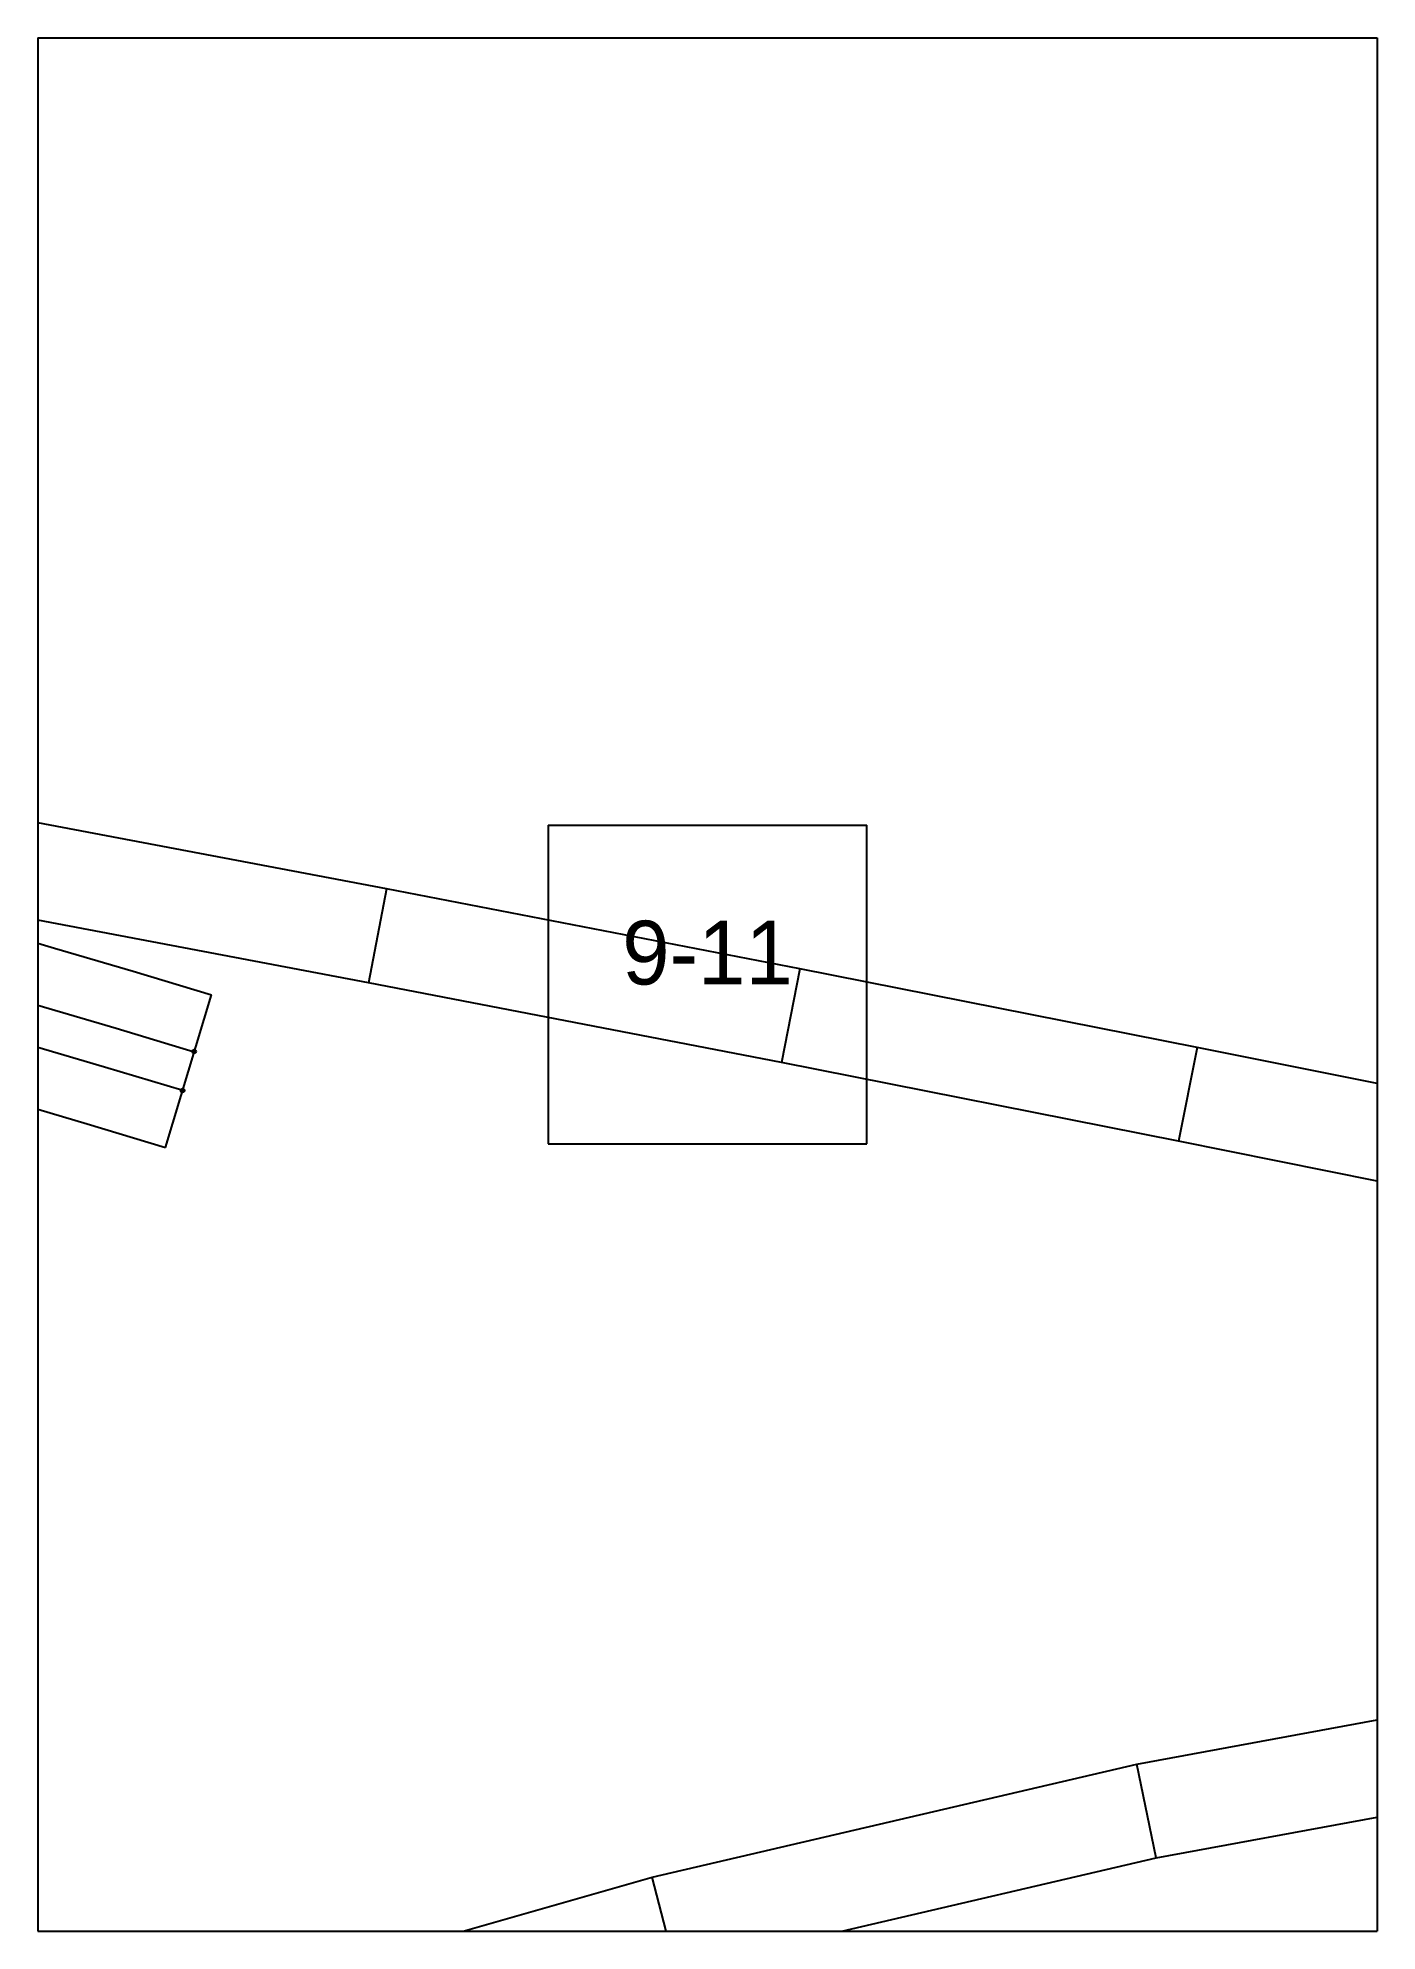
# Paper-space layout 'Plan 9-11' of a CAD drawing. Header units: metres, sheet in millimetres. Extents: x 0 to 210, y 0 to 297.
# The model-space entities are those that its viewports show. They can reach past a viewport. Long polylines and large blocks are cut down to what shows.
import ezdxf
from ezdxf.enums import TextEntityAlignment as Align

# ---------------------------------------------------------------- set-up
doc = ezdxf.new("R2010")
doc.units = ezdxf.units.M
for name, color, linetype in [('default', 7, 'Continuous'), ('mcircles', 7, 'Continuous'), ('TEXTLAYER', 7, 'Continuous'), ('VIEWPORTS', 7, 'Continuous')]:
    doc.layers.add(name, color=color, linetype=linetype)

msp = doc.modelspace()

# ---------------------------------------------------------------- linework, layer by layer
at = {"color": 9}
for p, q in [((2100, -2079), (2100, -2376)), ((2100, -2079), (2100, -2376)), ((2310, -2079), (2310, -2376)), ((2310, -2079), (2310, -2376)), ((1890, -2376), (2100, -2376)), ((1890, -2376), (2100, -2376)), ((2100, -2376), (2310, -2376)), ((2100, -2376), (2100, -2673)), ((2100, -2376), (2310, -2376)), ((2100, -2376), (2100, -2673)), ((2310, -2376), (2520, -2376)), ((2310, -2376), (2310, -2673)), ((2310, -2376), (2520, -2376)), ((2310, -2376), (2310, -2673)), ((2180, -2499.5), (2230, -2499.5)), ((2180, -2499.5), (2180, -2549.5)), ((2230, -2549.5), (2230, -2499.5)), ((2180, -2549.5), (2230, -2549.5)), ((1890, -2673), (2100, -2673)), ((1890, -2673), (2100, -2673)), ((2100, -2673), (2310, -2673)), ((2100, -2673), (2100, -2970)), ((2100, -2673), (2310, -2673)), ((2100, -2673), (2100, -2970)), ((2310, -2673), (2520, -2673)), ((2310, -2673), (2310, -2970)), ((2310, -2673), (2520, -2673)), ((2310, -2673), (2310, -2970))]:
    msp.add_line(p, q, dxfattribs=at)
at = {"layer": 'default', "color": 7, "linetype": 'Continuous'}
for p, q in [((2154.68, -2509.49), (2087.91, -2496.85)), ((2154.68, -2509.49), (2151.85, -2524.22)), ((2219.46, -2522.03), (2154.68, -2509.49)), ((2151.85, -2524.22), (2085.14, -2511.59)), ((2090.28, -2515.23), (2102.62, -2518.78)), ((2102.62, -2518.78), (2114.96, -2522.42)), ((2087.69, -2524.21), (2099.98, -2527.75)), ((2114.96, -2522.42), (2127.23, -2526.11)), ((2216.58, -2536.75), (2151.85, -2524.22)), ((2219.46, -2522.03), (2216.58, -2536.75)), ((2281.8, -2534.36), (2219.46, -2522.03)), ((2120.02, -2550.05), (2127.23, -2526.11)), ((2099.98, -2527.75), (2112.26, -2531.37)), ((2112.26, -2531.37), (2124.53, -2535.07)), ((2098.2, -2533.8), (2110.44, -2537.4)), ((2281.8, -2534.36), (2278.87, -2549.07)), ((2341.25, -2546.31), (2281.8, -2534.36)), ((2110.44, -2537.4), (2122.71, -2541.1)), ((2278.87, -2549.07), (2216.58, -2536.75)), ((2095.55, -2542.76), (2107.75, -2546.36)), ((2107.75, -2546.36), (2120.02, -2550.05)), ((2338.26, -2561.01), (2278.87, -2549.07)), ((2272.3, -2646.79), (2349.06, -2632.67)), ((2196.31, -2664.56), (2272.3, -2646.79)), ((2275.37, -2661.48), (2272.3, -2646.79)), ((2275.37, -2661.48), (2351.42, -2647.49)), ((2200.08, -2679.08), (2275.37, -2661.48)), ((2121.25, -2685.95), (2196.31, -2664.56)), ((2200.08, -2679.08), (2196.31, -2664.56))]:
    msp.add_line(p, q, dxfattribs=at)
at = {"layer": 'mcircles', "color": 7, "linetype": 'Continuous'}
for centre in [(2124.5, -2535.02), (2122.7, -2541.12)]:
    msp.add_circle(centre, 0.3, dxfattribs=at)

# ---------------------------------------------------------------- texts
at = {"layer": 'TEXTLAYER', "color": 1}
msp.add_text('9-11', height=10, dxfattribs=at).set_placement((2205, -2524.5), align=Align.CENTER)

psp = doc.layouts.new('Plan 9-11')

# ---------------------------------------------------------------- viewports
at = {"layer": 'VIEWPORTS'}
psp.add_viewport(center=(105, 148.5), size=(210, 297), view_center_point=(2205, -2524.5), view_height=297, dxfattribs=at)

doc.saveas('drawing.dxf')
